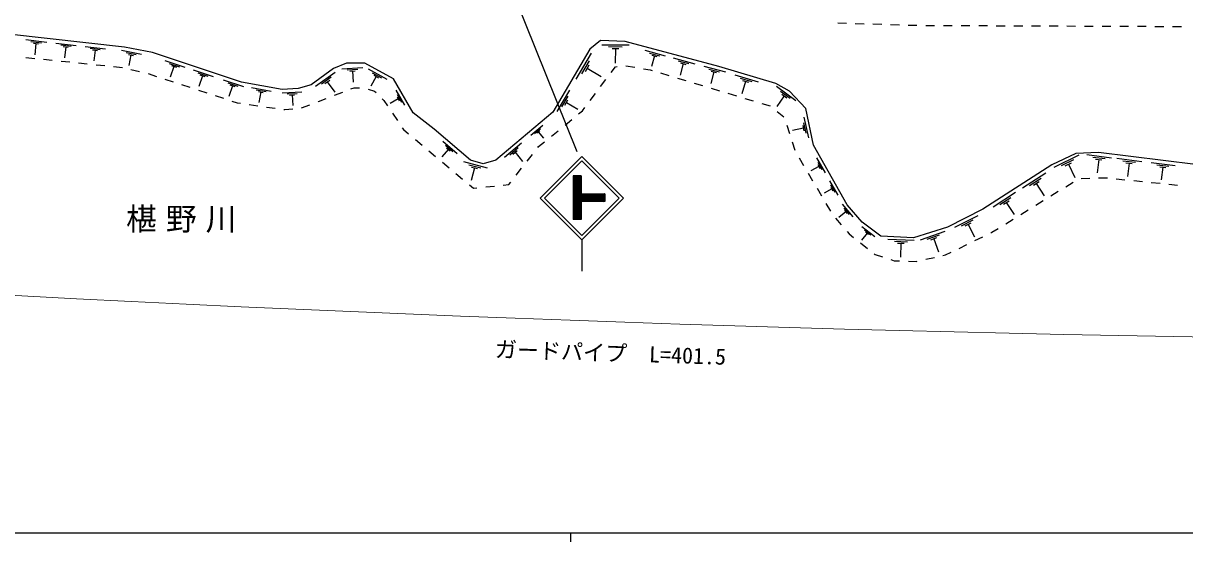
# Model space of a CAD drawing. Units: millimetres, scale not verified. Extents: x 40000 to 680000, y 20000 to 380000.
# Drawn here: x 205934 to 337697, y 204000 to 262886 of the extents above; entities that cross this region are included whole.
import ezdxf
from ezdxf.enums import TextEntityAlignment as Align

# ---------------------------------------------------------------- set-up
doc = ezdxf.new("R2010")
doc.units = ezdxf.units.MM
doc.header["$LTSCALE"] = 1000
for name, color, linetype, lineweight in [('M-BGD', 7, 'Continuous', 25), ('M-STR-HTXT', 7, 'Continuous', 13), ('M-STR-STRC', 7, 'Continuous', 25), ('M-TTL-BAND', 7, 'Continuous', 25)]:
    doc.layers.add(name, color=color, linetype=linetype, lineweight=lineweight)
doc.styles.add('ＭＳ ゴシック', font='')
doc.styles.get('ＭＳ ゴシック').set_extended_font_data('MS Gothic')

msp = doc.modelspace()

# ---------------------------------------------------------------- linework, layer by layer
at = {"layer": 'M-BGD'}
for p, q in [((299324, 262851), (298324, 262881)), ((301323, 262791), (300324, 262821)), ((303322, 262731), (302323, 262761)), ((305321, 262671), (304322, 262701)), ((307320, 262611), (306321, 262641)), ((309320, 262595), (308320, 262599)), ((311320, 262586), (310320, 262591)), ((313320, 262578), (312320, 262582)), ((315320, 262570), (314320, 262574)), ((317320, 262561), (316320, 262566)), ((319320, 262553), (318320, 262557)), ((321320, 262545), (320320, 262549)), ((323320, 262536), (322320, 262541)), ((325320, 262528), (324320, 262532)), ((327320, 262520), (326320, 262524)), ((329320, 262511), (328320, 262516)), ((331320, 262503), (330320, 262507)), ((333320, 262495), (332320, 262499)), ((335320, 262486), (334320, 262491)), ((337320, 262478), (336320, 262482)), ((206226, 261021), (208605, 260750)), ((206803, 260795), (207993, 260659)), ((207082, 260602), (207677, 260535)), ((207380, 260568), (207235, 259299)), ((209623, 260634), (211955, 260369)), ((210188, 260413), (211354, 260280)), ((210462, 260224), (211045, 260158)), ((210753, 260191), (210612, 258947)), ((212972, 260253), (215257, 259993)), ((213525, 260036), (214668, 259906)), ((213794, 259851), (214365, 259786)), ((214079, 259819), (213941, 258600)), ((217086, 259820), (219341, 259368)), ((271566, 260443), (274664, 260420)), ((272339, 260231), (273888, 260219)), ((272725, 260021), (273499, 260016)), ((273112, 260018), (273100, 258366)), ((276462, 259807), (278762, 259189)), ((206242, 259001), (207237, 258897)), ((208231, 258793), (209226, 258690)), ((210221, 258586), (211215, 258482)), ((212210, 258378), (213204, 258275)), ((217620, 259557), (218747, 259330)), ((217871, 259350), (218435, 259237)), ((218153, 259293), (217912, 258091)), ((221980, 258667), (224268, 257908)), ((222501, 258324), (223645, 257945)), ((268656, 256522), (270391, 259483)), ((269287, 257147), (270155, 258627)), ((276996, 259499), (278146, 259190)), ((277530, 259191), (277200, 257965)), ((277242, 259268), (277817, 259114)), ((279654, 258949), (282102, 258291)), ((280222, 258622), (281446, 258293)), ((280790, 258294), (280439, 256988)), ((280484, 258376), (281096, 258212)), ((214199, 258171), (215194, 258067)), ((216188, 257963), (217183, 257860)), ((218158, 257644), (219131, 257410)), ((220100, 257165), (221050, 256853)), ((223023, 257982), (222618, 256762)), ((222737, 258077), (223309, 257888)), ((225225, 257591), (227497, 256838)), ((225742, 257251), (226878, 256875)), ((225976, 257006), (226544, 256817)), ((239087, 255737), (241328, 257327)), ((242091, 257724), (244471, 257862)), ((242695, 257600), (243885, 257669)), ((243002, 257459), (243597, 257493)), ((243299, 257476), (243373, 256206)), ((245082, 257688), (247170, 256537)), ((245527, 257261), (246571, 256685)), ((245711, 256978), (246233, 256690)), ((269702, 257401), (270135, 258141)), ((269918, 257771), (271497, 256846)), ((272638, 257298), (273125, 257946)), ((273125, 257946), (273313, 257963)), ((274309, 258041), (275296, 257879)), ((276282, 257718), (277052, 257592)), ((277052, 257592), (277263, 257528)), ((278220, 257240), (279178, 256951)), ((283139, 258013), (285587, 257355)), ((283707, 257685), (284931, 257356)), ((284275, 257357), (283924, 256052)), ((283969, 257439), (284581, 257275)), ((286659, 257014), (289286, 256236)), ((222000, 256541), (222950, 256230)), ((223900, 255918), (224851, 255607)), ((226260, 256911), (225859, 255700)), ((228632, 256462), (230904, 255708)), ((229149, 256122), (230285, 255745)), ((229667, 255782), (229265, 254570)), ((229383, 255876), (229951, 255688)), ((239753, 255985), (240874, 256780)), ((240139, 256035), (240699, 256432)), ((240419, 256233), (241268, 255038)), ((245972, 256834), (245358, 255720)), ((271436, 255699), (272037, 256498)), ((280135, 256662), (281093, 256374)), ((282050, 256085), (283007, 255796)), ((287264, 256644), (288578, 256255)), ((287869, 256274), (287454, 254874)), ((287541, 256372), (288197, 256177)), ((291383, 255729), (293590, 254107)), ((225801, 255295), (226751, 254983)), ((227701, 254672), (228651, 254360)), ((231832, 255585), (234060, 255183)), ((232362, 255336), (233477, 255135)), ((232614, 255137), (233171, 255037)), ((232893, 255087), (232678, 253898)), ((235289, 254972), (237550, 255103)), ((235863, 254854), (236993, 254920)), ((236154, 254720), (236719, 254753)), ((236437, 254736), (236507, 253531)), ((239427, 253994), (240312, 254337)), ((241244, 254698), (242177, 255059)), ((243109, 255421), (243481, 255565)), ((243481, 255565), (244082, 255551)), ((245062, 255401), (245787, 255185)), ((245787, 255185), (245957, 255011)), ((248206, 255294), (249191, 253570)), ((248337, 254797), (248830, 253935)), ((248345, 254516), (248592, 254085)), ((266513, 252865), (267939, 255299)), ((267031, 253378), (267745, 254595)), ((270235, 254100), (270836, 254899)), ((283965, 255508), (284922, 255219)), ((285880, 254930), (286837, 254642)), ((287795, 254353), (288752, 254064)), ((292270, 254624), (291405, 253447)), ((291826, 255176), (292930, 254365)), ((291994, 254827), (292546, 254421)), ((229602, 254048), (230192, 253855)), ((230192, 253855), (230567, 253800)), ((231556, 253657), (232546, 253514)), ((233536, 253370), (234525, 253227)), ((235515, 253084), (235614, 253069)), ((235614, 253069), (236508, 253169)), ((237499, 253294), (238439, 253635)), ((239379, 253976), (239427, 253994)), ((246655, 254295), (246851, 254095)), ((246851, 254095), (247255, 253499)), ((248469, 254301), (247549, 253775)), ((267372, 253587), (267729, 254196)), ((267550, 253891), (268848, 253131)), ((269375, 252955), (269635, 253300)), ((289709, 253776), (290667, 253487)), ((247815, 252671), (248376, 251843)), ((267415, 251296), (268178, 251942)), ((268941, 252588), (269375, 252955)), ((291452, 252873), (292229, 252244)), ((294495, 252199), (294995, 249856)), ((248936, 251015), (249081, 250802)), ((249081, 250802), (249650, 250324)), ((263525, 250183), (264872, 251314)), ((263937, 250376), (264610, 250942)), ((264181, 250428), (264518, 250711)), ((264349, 250569), (264953, 249851)), ((265849, 250052), (266632, 250674)), ((292572, 251320), (292868, 250365)), ((294433, 250961), (293183, 250694)), ((294370, 251254), (294495, 250668)), ((294464, 251580), (294714, 250408)), ((250416, 249682), (251182, 249039)), ((253526, 249505), (255173, 248087)), ((253843, 249040), (254667, 248332)), ((260541, 247674), (262469, 249295)), ((264384, 248889), (265066, 249430)), ((293164, 249410), (293460, 248454)), ((251948, 248396), (252715, 247754)), ((254160, 248576), (253404, 247697)), ((253954, 248753), (254366, 248399)), ((261131, 247950), (262095, 248761)), ((261480, 248024), (261962, 248430)), ((261721, 248227), (262586, 247199)), ((263083, 247203), (263694, 247995)), ((264305, 248786), (264384, 248889)), ((322899, 246557), (325732, 247925)), ((326573, 247964), (329400, 247618)), ((253481, 247111), (254247, 246469)), ((255865, 247174), (258558, 246468)), ((256491, 246818), (257838, 246465)), ((257117, 246462), (256741, 245026)), ((256781, 246550), (257454, 246374)), ((261861, 245620), (262472, 246411)), ((293958, 247589), (294464, 246726)), ((296191, 246617), (295291, 246107)), ((295938, 247588), (296894, 245901)), ((296065, 247102), (296542, 246259)), ((296072, 246828), (296310, 246406)), ((323698, 246710), (325115, 247394)), ((324144, 246692), (324852, 247034)), ((324498, 246863), (325227, 245352)), ((327256, 247689), (328670, 247516)), ((327587, 247457), (328294, 247371)), ((327940, 247414), (327756, 245906)), ((330005, 247544), (332832, 247199)), ((330689, 247269), (332102, 247096)), ((331019, 247038), (331726, 246951)), ((331372, 246994), (331188, 245487)), ((333880, 247071), (336597, 246738)), ((334537, 246806), (335895, 246640)), ((334854, 246584), (335534, 246501)), ((335194, 246542), (335017, 245093)), ((255013, 245826), (255779, 245184)), ((294970, 245864), (295477, 245001)), ((319301, 244200), (321946, 245904)), ((320076, 244450), (321398, 245302)), ((325928, 245260), (326928, 245289)), ((327927, 245319), (328688, 245342)), ((328688, 245342), (328926, 245317)), ((329921, 245215), (330915, 245113)), ((256546, 244541), (257011, 244151)), ((257011, 244151), (257402, 244190)), ((258397, 244290), (259392, 244390)), ((260387, 244490), (261039, 244556)), ((261039, 244556), (261250, 244828)), ((295983, 244139), (296489, 243276)), ((297647, 244064), (296779, 243572)), ((297403, 245001), (298325, 243373)), ((297525, 244532), (297986, 243718)), ((297532, 244267), (297762, 243860)), ((320520, 244486), (321181, 244912)), ((320851, 244699), (321760, 243289)), ((322491, 243271), (323342, 243797)), ((324193, 244322), (325043, 244848)), ((331910, 245010), (332905, 244908)), ((333900, 244806), (334894, 244704)), ((335889, 244601), (336884, 244499)), ((315960, 242047), (318509, 243689)), ((316707, 242287), (317981, 243109)), ((317135, 242323), (317772, 242733)), ((317453, 242528), (318329, 241169)), ((320790, 242220), (321641, 242745)), ((296995, 242414), (297501, 241551)), ((299238, 241459), (298466, 240827)), ((298838, 242341), (300024, 240893)), ((299038, 241900), (299631, 241176)), ((299090, 241640), (299386, 241278)), ((319089, 241168), (319939, 241694)), ((298082, 240742), (298736, 239986)), ((301070, 239816), (302542, 238661)), ((311629, 239721), (314276, 241059)), ((312380, 239879), (313704, 240548)), ((312800, 239870), (313462, 240204)), ((313131, 240037), (313845, 238625)), ((317387, 240117), (318238, 240642)), ((299391, 239230), (299627, 238957)), ((299627, 238957), (300127, 238560)), ((301652, 239042), (301036, 238257)), ((301361, 239429), (302097, 238852)), ((301468, 239187), (301836, 238898)), ((307712, 238280), (310503, 239284)), ((308477, 238345), (309872, 238847)), ((308893, 238284), (309590, 238535)), ((313883, 238198), (314781, 238638)), ((315679, 239079), (315817, 239147)), ((315817, 239147), (316537, 239591)), ((300911, 237939), (301694, 237317)), ((304030, 238352), (306994, 238249)), ((304764, 238128), (306246, 238077)), ((305128, 237918), (305869, 237892)), ((305498, 237905), (305444, 236324)), ((309241, 238410), (309777, 236921)), ((312087, 237318), (312985, 237758)), ((302478, 236696), (302566, 236626)), ((302566, 236626), (303410, 236351)), ((304361, 236041), (304745, 235916)), ((304745, 235916), (305341, 235898)), ((306340, 235868), (307254, 235840)), ((307254, 235840), (307338, 235859)), ((308314, 236075), (309290, 236291)), ((310267, 236507), (310573, 236575)), ((310573, 236575), (311189, 236877))]:
    msp.add_line(p, q, dxfattribs=at)
msp.add_lwpolyline([(338899, 246860), (327925, 248201), (325331, 248090), (322604, 246805), (314779, 241761), (310766, 239733), (306931, 238513), (303206, 238691), (301100, 240287), (299415, 242260), (295580, 249033), (294693, 253189), (292853, 255185), (291323, 256049), (284850, 257967), (274208, 260827), (271437, 260938), (270196, 259940), (266005, 252790), (259532, 247348), (258091, 246927), (256672, 247326), (252549, 250873), (250154, 252691), (247937, 256570), (244701, 258355), (242594, 258333), (241131, 257756), (238582, 255872), (237141, 255473), (235323, 255362), (230712, 256193), (220580, 259552), (217410, 260151), (204263, 261647)], dxfattribs=at)
at = {"layer": 'M-STR-HTXT'}
msp.add_arc((401024, 3904481), 3677737, 264.919, 271.12844, dxfattribs=at)
at = {"layer": 'M-STR-STRC'}
for p, q in [((258234, 274469), (268720, 248303)), ((264563, 243023), (269300, 247761)), ((269300, 247761), (274038, 243023)), ((265058, 243023), (269300, 247266)), ((269300, 247266), (273543, 243023)), ((268318, 245562), (268318, 240597)), ((269218, 245562), (268318, 245562)), ((268318, 244728), (269152, 245562)), ((268318, 244869), (269011, 245562)), ((268318, 245011), (268869, 245562)), ((268318, 245152), (268728, 245562)), ((268318, 245294), (268586, 245562)), ((268318, 245435), (268445, 245562)), ((269218, 244645), (268318, 245545)), ((268318, 244587), (269218, 245487)), ((269218, 244504), (268318, 245404)), ((268318, 244445), (269218, 245345)), ((269218, 244362), (268318, 245262)), ((268318, 244304), (269218, 245204)), ((269218, 244221), (268318, 245121)), ((269218, 244787), (268443, 245562)), ((269218, 244928), (268585, 245562)), ((269218, 245069), (268726, 245562)), ((269218, 245211), (268867, 245562)), ((269218, 245352), (269009, 245562)), ((269218, 245494), (269150, 245562)), ((269218, 245562), (269218, 243529)), ((268318, 244162), (269218, 245062)), ((269218, 244079), (268318, 244979)), ((268318, 244021), (269218, 244921)), ((269218, 243938), (268318, 244838)), ((268318, 243879), (269218, 244779)), ((269218, 243797), (268318, 244697)), ((268318, 243738), (269218, 244638)), ((269218, 243655), (268318, 244555)), ((268318, 243597), (269218, 244497)), ((270103, 242629), (268318, 244414)), ((268318, 243455), (269218, 244355)), ((269961, 242629), (268318, 244272)), ((268318, 243314), (269218, 244214)), ((269820, 242629), (268318, 244131)), ((268318, 243172), (269218, 244072)), ((269678, 242629), (268318, 243989)), ((268318, 243031), (269218, 243931)), ((269537, 242629), (268318, 243848)), ((268318, 242889), (269218, 243789)), ((264563, 243023), (269300, 238286)), ((265058, 243023), (269300, 238781)), ((269396, 242629), (268318, 243706)), ((268318, 242748), (269218, 243648)), ((269254, 242629), (268318, 243565)), ((268318, 241758), (270089, 243529)), ((268318, 241899), (269948, 243529)), ((268318, 242041), (269806, 243529)), ((268318, 242182), (269665, 243529)), ((268318, 242324), (269524, 243529)), ((268318, 242465), (269382, 243529)), ((268318, 242607), (269241, 243529)), ((269218, 242524), (268318, 243424)), ((269218, 242382), (268318, 243282)), ((269218, 242241), (268318, 243141)), ((269218, 242099), (268318, 242999)), ((269218, 241958), (268318, 242858)), ((269218, 241816), (268318, 242716)), ((269218, 241675), (268318, 242575)), ((268318, 241617), (269218, 242517)), ((269218, 243529), (271911, 243529)), ((271911, 242629), (269218, 242629)), ((269218, 242629), (269218, 240597)), ((269300, 238781), (273543, 243023)), ((269300, 238286), (274038, 243023)), ((269331, 242629), (270231, 243529)), ((270244, 242629), (269344, 243529)), ((269472, 242629), (270372, 243529)), ((270386, 242629), (269486, 243529)), ((269614, 242629), (270514, 243529)), ((270527, 242629), (269627, 243529)), ((269755, 242629), (270655, 243529)), ((270669, 242629), (269769, 243529)), ((269896, 242629), (270796, 243529)), ((270810, 242629), (269910, 243529)), ((270038, 242629), (270938, 243529)), ((270951, 242629), (270051, 243529)), ((270179, 242629), (271079, 243529)), ((271093, 242629), (270193, 243529)), ((270321, 242629), (271221, 243529)), ((271234, 242629), (270334, 243529)), ((270462, 242629), (271362, 243529)), ((271376, 242629), (270476, 243529)), ((270604, 242629), (271504, 243529)), ((271517, 242629), (270617, 243529)), ((270745, 242629), (271645, 243529)), ((271659, 242629), (270759, 243529)), ((270886, 242629), (271786, 243529)), ((271800, 242629), (270900, 243529)), ((271028, 242629), (271911, 243512)), ((271911, 242659), (271041, 243529)), ((271169, 242629), (271911, 243371)), ((271911, 242801), (271183, 243529)), ((271311, 242629), (271911, 243229)), ((271911, 242942), (271324, 243529)), ((271452, 242629), (271911, 243088)), ((271911, 243084), (271466, 243529)), ((271594, 242629), (271911, 242947)), ((271911, 243225), (271607, 243529)), ((271735, 242629), (271911, 242805)), ((271911, 243367), (271749, 243529)), ((271876, 242629), (271911, 242664)), ((271911, 243508), (271890, 243529)), ((271911, 243529), (271911, 242629)), ((269218, 241534), (268318, 242434)), ((268318, 241475), (269218, 242375)), ((269218, 241392), (268318, 242292)), ((268318, 241334), (269218, 242234)), ((269218, 241251), (268318, 242151)), ((268318, 241192), (269218, 242092)), ((269218, 241109), (268318, 242009)), ((268318, 241051), (269218, 241951)), ((269218, 240968), (268318, 241868)), ((268318, 240909), (269218, 241809)), ((269218, 240826), (268318, 241726)), ((268318, 240768), (269218, 241668)), ((269218, 240685), (268318, 241585)), ((268318, 240627), (269218, 241527)), ((269165, 240597), (268318, 241444)), ((269024, 240597), (268318, 241302)), ((268882, 240597), (268318, 241161)), ((268430, 240597), (269218, 241385)), ((268571, 240597), (269218, 241244)), ((268741, 240597), (268318, 241019)), ((268600, 240597), (268318, 240878)), ((268458, 240597), (268318, 240736)), ((269218, 240597), (268318, 240597)), ((268712, 240597), (269218, 241102)), ((268854, 240597), (269218, 240961)), ((268995, 240597), (269218, 240819)), ((269137, 240597), (269218, 240678)), ((269300, 238286), (269300, 234730))]:
    msp.add_line(p, q, dxfattribs=at)
at = {"layer": 'M-TTL-BAND'}
for p, q in [((40000, 205000), (579000, 205000)), ((268000, 205000), (268000, 204000))]:
    msp.add_line(p, q, dxfattribs=at)

# ---------------------------------------------------------------- texts
at = {"layer": 'M-BGD', "insert": (224369, 239068), "char_height": 2566, "attachment_point": 8, "style": 'ＭＳ ゴシック'}
msp.add_mtext('\\T1.29;椹野川', dxfattribs=at)
at = {"layer": 'M-STR-HTXT', "style": 'ＭＳ ゴシック'}
msp.add_text('ガードパイプ  L=401.5', height=1833, rotation=358.094, dxfattribs=at).set_placement((272505, 223979), align=Align.BOTTOM_CENTER)

doc.saveas('drawing.dxf')
